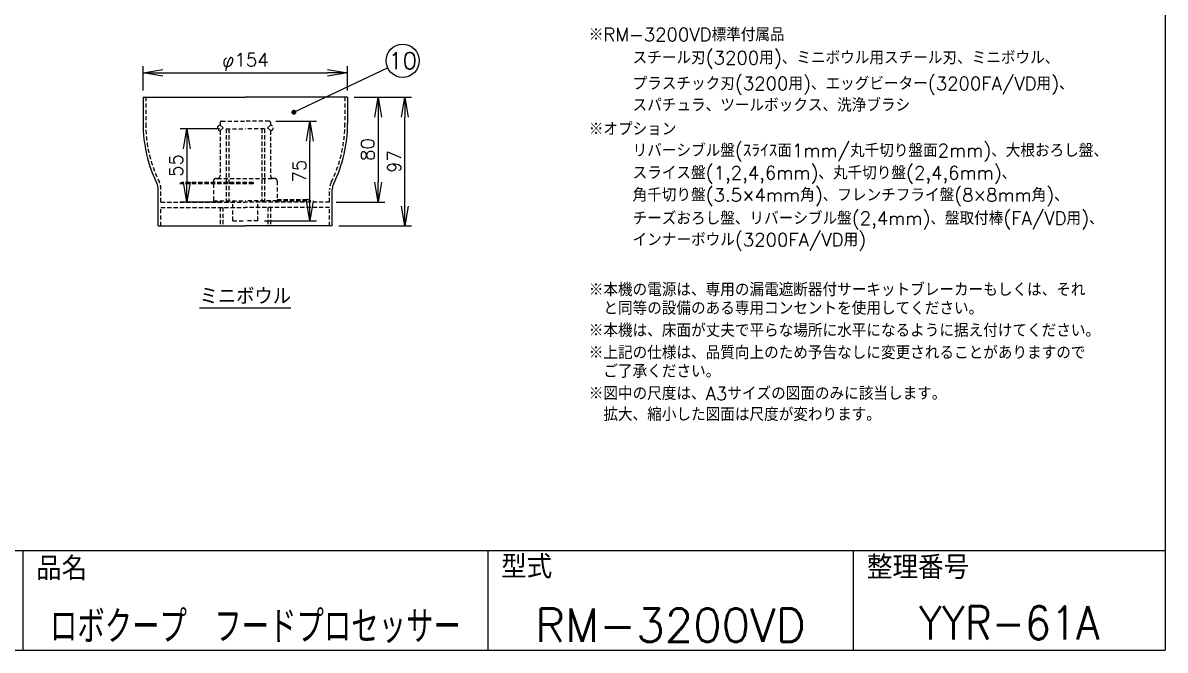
# Model space of a CAD drawing. Extents: x 115 to 2025, y 0 to 1377.
# Drawn here: x 1165 to 2025, y 0 to 472 of the extents above; entities that cross this region are included whole.
import ezdxf
from ezdxf.enums import TextEntityAlignment as Align

# ---------------------------------------------------------------- set-up
doc = ezdxf.new("R2010")
doc.units = 0
doc.header["$LTSCALE"] = 0.5
doc.header["$PDMODE"] = 3
doc.linetypes.add('HIDDEN', pattern=[9.525, 6.35, -3.175])
doc.layers.get('0').update_dxf_attribs({"linetype": 'CONTINUOUS'})
doc.layers.get('DEFPOINTS').update_dxf_attribs({"linetype": 'CONTINUOUS'})
for name, color, linetype in [('DANMEN', 7, 'CONTINUOUS'), ('SIYOU', 7, 'CONTINUOUS'), ('SUNPOU', 7, 'CONTINUOUS'), ('WAKU', 7, 'CONTINUOUS')]:
    doc.layers.add(name, color=color, linetype=linetype)
doc.styles.get("Standard").update_dxf_attribs({"font": 'ROMANS', "bigfont": 'EXTFONT.shx'})
doc.dimstyles.get("Standard").update_dxf_attribs({"dimscale": 5, "dimtxt": 2, "dimasz": 3, "dimexe": 1, "dimexo": 1, "dimgap": 0.6, "dimtad": 3, "dimdec": 0, "dimzin": 1, "dimdsep": 46, "dimtxsty": 'STANDARD', "dimblk1": 'OPEN', "dimblk2": 'OPEN', "dimsah": 1, "dimcen": 1.5, "dimclrd": 7, "dimclre": 7, "dimclrt": 7, "dimadec": 0, "dimazin": 0, "dimtfac": 1, "dimtdec": 0, "dimtmove": 0, "dimatfit": 0, "dimldrblk": 'DOTSMALL', "dimfxl": 1, "dimtvp": 1, "dimtolj": 1, "dimtzin": 0, "dimarcsym": 0})

# ---------------------------------------------------------------- blocks, each defined once
blk = doc.blocks.new('_OPEN')
at = {"color": 0, "linetype": 'ByBlock'}
for p, q in [((-1, 0.167), (0, 0)), ((0, 0), (-1, -0.167)), ((0, 0), (-1, 0))]:
    blk.add_line(p, q, dxfattribs=at)
blk = doc.blocks.new('*D44')
at = {"layer": 'DEFPOINTS', "color": 0}
for p in [(1409.41, 434.73), (1255.41, 416.36), (1409.41, 416.36)]:
    blk.add_point(p, dxfattribs=at)
at = {"layer": 'SUNPOU', "color": 7, "lineweight": -2}
for p, q in [((1255.41, 421.36), (1255.41, 439.73)), ((1409.41, 421.36), (1409.41, 439.73)), ((1270.41, 434.73), (1394.41, 434.73))]:
    blk.add_line(p, q, dxfattribs=at)
at = {"layer": 'SUNPOU', "color": 7, "lineweight": -2, "xscale": 15, "yscale": 15, "zscale": 15, "rotation": 180}
blk.add_blockref('_OPEN', (1255.41, 434.73), dxfattribs=at)
at = {"layer": 'SUNPOU', "color": 7, "lineweight": -2, "xscale": 15, "yscale": 15, "zscale": 15}
blk.add_blockref('_OPEN', (1409.41, 434.73), dxfattribs=at)
at = {"layer": 'SUNPOU', "color": 7, "insert": (1332.41, 442.73), "char_height": 10, "attachment_point": 5}
blk.add_mtext('\\A1;φ154', dxfattribs=at)
blk = doc.blocks.new('_DotSmall')
at = {"color": 0, "linetype": 'ByBlock', "const_width": 0.5}
blk.add_lwpolyline([(-0.0625, 0, 1), (0.0625, 0, 1)], format="xyb", close=True, dxfattribs=at)
blk = doc.blocks.new('*D45')
at = {"layer": 'DEFPOINTS', "color": 0}
for p in [(1409.41, 416.36), (1452.55, 416.36), (1397.91, 319.36)]:
    blk.add_point(p, dxfattribs=at)
at = {"layer": 'SUNPOU', "color": 7, "lineweight": -2}
for p, q in [((1414.41, 416.36), (1457.55, 416.36)), ((1452.55, 334.36), (1452.55, 401.36)), ((1402.91, 319.36), (1457.55, 319.36))]:
    blk.add_line(p, q, dxfattribs=at)
at = {"layer": 'SUNPOU', "color": 7, "lineweight": -2, "xscale": 15, "yscale": 15, "zscale": 15}
for p, rotation in [((1452.55, 416.36), 90), ((1452.55, 319.36), 270)]:
    blk.add_blockref('_OPEN', p, dxfattribs=dict(at, rotation=rotation))
at = {"layer": 'SUNPOU', "color": 7, "insert": (1444.55, 367.86), "char_height": 10, "attachment_point": 5, "rotation": 90}
blk.add_mtext('\\A1;97', dxfattribs=at)
blk = doc.blocks.new('*D46')
at = {"layer": 'DEFPOINTS', "color": 0}
for p in [(1350.41, 398.17), (1381.09, 398.17), (1341.91, 323.17)]:
    blk.add_point(p, dxfattribs=at)
at = {"layer": 'SUNPOU', "color": 7, "lineweight": -2}
for p, q in [((1355.41, 398.17), (1386.09, 398.17)), ((1381.09, 338.17), (1381.09, 383.17)), ((1346.91, 323.17), (1386.09, 323.17))]:
    blk.add_line(p, q, dxfattribs=at)
at = {"layer": 'SUNPOU', "color": 7, "lineweight": -2, "xscale": 15, "yscale": 15, "zscale": 15}
for p, rotation in [((1381.09, 398.17), 90), ((1381.09, 323.17), 270)]:
    blk.add_blockref('_OPEN', p, dxfattribs=dict(at, rotation=rotation))
at = {"layer": 'SUNPOU', "color": 7, "insert": (1373.09, 360.67), "char_height": 10, "attachment_point": 5, "rotation": 90}
blk.add_mtext('\\A1;75', dxfattribs=at)
blk = doc.blocks.new('*D47')
at = {"layer": 'DEFPOINTS', "color": 0}
for p in [(1409.41, 416.36), (1395.91, 337.36), (1432.55, 337.36)]:
    blk.add_point(p, dxfattribs=at)
at = {"layer": 'SUNPOU', "color": 7, "lineweight": -2}
for p, q in [((1414.41, 416.36), (1437.55, 416.36)), ((1432.55, 401.36), (1432.55, 352.36)), ((1400.91, 337.36), (1437.55, 337.36))]:
    blk.add_line(p, q, dxfattribs=at)
at = {"layer": 'SUNPOU', "color": 7, "lineweight": -2, "xscale": 15, "yscale": 15, "zscale": 15}
for p, rotation in [((1432.55, 416.36), 90), ((1432.55, 337.36), 270)]:
    blk.add_blockref('_OPEN', p, dxfattribs=dict(at, rotation=rotation))
at = {"layer": 'SUNPOU', "color": 7, "insert": (1424.55, 376.86), "char_height": 10, "attachment_point": 5, "rotation": 90}
blk.add_mtext('\\A1;80', dxfattribs=at)
blk = doc.blocks.new('*D48')
at = {"layer": 'DEFPOINTS', "color": 0}
for p in [(1317.91, 392.36), (1288.37, 337.36), (1317.91, 337.36)]:
    blk.add_point(p, dxfattribs=at)
at = {"layer": 'SUNPOU', "color": 7, "lineweight": -2}
for p, q in [((1312.91, 392.36), (1283.37, 392.36)), ((1288.37, 377.36), (1288.37, 352.36)), ((1312.91, 337.36), (1283.37, 337.36))]:
    blk.add_line(p, q, dxfattribs=at)
at = {"layer": 'SUNPOU', "color": 7, "lineweight": -2, "xscale": 15, "yscale": 15, "zscale": 15}
for p, rotation in [((1288.37, 392.36), 90), ((1288.37, 337.36), 270)]:
    blk.add_blockref('_OPEN', p, dxfattribs=dict(at, rotation=rotation))
at = {"layer": 'SUNPOU', "color": 7, "insert": (1280.37, 364.86), "char_height": 10, "attachment_point": 5, "rotation": 90}
blk.add_mtext('\\A1;55', dxfattribs=at)

msp = doc.modelspace()

# ---------------------------------------------------------------- linework, layer by layer
at = {"color": 2}
for p, q in [((1255.41, 416.36), (1332.41, 416.36)), ((1255.41, 416.36), (1255.41, 396.36)), ((1409.41, 416.36), (1332.41, 416.36)), ((1409.41, 416.36), (1409.41, 396.36)), ((1266.91, 319.36), (1266.91, 346.96)), ((1397.91, 319.36), (1397.91, 346.96)), ((1266.91, 319.36), (1332.41, 319.36)), ((1397.91, 319.36), (1332.41, 319.36))]:
    msp.add_line(p, q, dxfattribs=at)
for centre, radius, start, end in [((1356.46, 396.18), 101.05, 179.89673, 206.30589), ((1308.36, 396.18), 101.05, 333.69411, 0.10327), ((1256.91, 346.96), 10, 0, 26.30589), ((1407.91, 346.96), 10, 153.69411, 180)]:
    msp.add_arc(centre, radius, start, end, dxfattribs=at)
at = {"layer": 'DANMEN', "color": 2, "linetype": 'HIDDEN'}
for p, q in [((1257.41, 416.36), (1257.41, 396.36)), ((1407.41, 416.36), (1407.41, 396.36)), ((1313.41, 397.17), (1313.41, 395.17)), ((1314.41, 398.17), (1332.41, 398.17)), ((1350.41, 398.17), (1332.41, 398.17)), ((1351.41, 397.17), (1351.41, 395.17)), ((1313.41, 395.17), (1315.77, 393.17)), ((1315.77, 393.17), (1313.41, 391.17)), ((1313.41, 391.17), (1313.41, 357.17)), ((1317.91, 392.36), (1317.91, 337.36)), ((1317.91, 392.36), (1332.41, 392.36)), ((1319.91, 392.36), (1319.91, 337.36)), ((1346.91, 392.36), (1332.41, 392.36)), ((1344.91, 392.36), (1344.91, 337.36)), ((1346.91, 392.36), (1346.91, 337.36)), ((1351.41, 395.17), (1349.05, 393.17)), ((1349.05, 393.17), (1351.41, 391.17)), ((1351.41, 391.17), (1351.41, 357.17)), ((1308.41, 353.17), (1308.41, 352.17)), ((1310.41, 355.17), (1311.41, 355.17)), ((1311.41, 355.17), (1353.41, 355.17)), ((1354.41, 355.17), (1353.41, 355.17)), ((1356.41, 353.17), (1356.41, 339.17)), ((1268.91, 337.36), (1268.91, 346.96)), ((1338.24, 351.17), (1283.05, 351.17)), ((1338.24, 352.17), (1286.13, 352.17)), ((1308.41, 351.17), (1308.41, 338.17)), ((1338.24, 352.17), (1338.24, 351.17)), ((1395.91, 337.36), (1395.91, 346.96)), ((1268.91, 337.36), (1332.41, 337.36)), ((1308.41, 338.17), (1332.41, 338.17)), ((1322.91, 323.17), (1322.91, 338.17)), ((1356.41, 338.17), (1332.41, 338.17)), ((1395.91, 337.36), (1332.41, 337.36)), ((1341.91, 323.17), (1341.91, 338.17)), ((1356.38, 338.17), (1381.77, 338.17)), ((1356.41, 339.17), (1378.77, 339.17)), ((1268.91, 333.36), (1332.41, 333.36)), ((1268.91, 319.36), (1268.91, 333.36)), ((1313.41, 333.36), (1313.41, 319.36)), ((1315.41, 333.36), (1315.41, 319.36)), ((1395.91, 333.36), (1332.41, 333.36)), ((1349.41, 333.36), (1349.41, 319.36)), ((1351.41, 333.36), (1351.41, 319.36)), ((1395.91, 319.36), (1395.91, 333.36)), ((1322.91, 323.17), (1332.41, 323.17)), ((1341.91, 323.17), (1332.41, 323.17))]:
    msp.add_line(p, q, dxfattribs=at)
for centre, radius, start, end in [((1356.46, 396.18), 99.05, 179.89673, 206.30589), ((1314.41, 397.17), 1, 90, 180), ((1350.41, 397.17), 1, 0, 90), ((1308.36, 396.18), 99.05, 333.69411, 0.10327), ((1313.41, 393.17), 2, 90, 270), ((1351.41, 393.17), 2, 270, 90), ((1310.41, 353.17), 2, 90, 180), ((1311.41, 357.17), 2, 270, 0), ((1353.41, 357.17), 2, 180, 270), ((1354.41, 353.17), 2, 0, 90), ((1256.91, 346.96), 12, 0, 26.30589), ((1286.21, 346.67), 5.5, 90.80308, 125.10382), ((1407.91, 346.96), 12, 153.69411, 180), ((1378.6, 333.65), 5.52, 54.93218, 88.19793)]:
    msp.add_arc(centre, radius, start, end, dxfattribs=at)
at = {"layer": 'SUNPOU'}
msp.add_circle((1450.86, 443.71), 12.5, dxfattribs=at)
at = {"layer": 'WAKU', "color": 6}
for p, q in [((2025, 1376.75), (2025, 0)), ((115, 75), (2025, 75)), ((115, 0), (2025, 0))]:
    msp.add_line(p, q, dxfattribs=at)
at = {"layer": 'WAKU', "color": 7}
for p, q in [((1165, 75), (1165, 0)), ((1515, 75), (1515, 0)), ((1790, 75), (1790, 0))]:
    msp.add_line(p, q, dxfattribs=at)

# ---------------------------------------------------------------- texts
at = {"layer": 'SIYOU', "color": 1}
for s, p in [('※RM-3200VD標準付属品', (1591.01, 458.41)), ('\u3000\u3000\u3000スチール刃(3200用)、ミニボウル用スチール刃、ミニボウル、', (1591.01, 441.02)), ('\u3000\u3000\u3000プラスチック刃(3200用)、エッグビーター(3200FA/VD用)、', (1591.01, 421.56)), ('\u3000\u3000\u3000スパチュラ、ツールボックス、洗浄ブラシ', (1591.01, 405.34)), ('※オプション', (1591.01, 387.34)), ('\u3000\u3000\u3000リバーシブル盤(ｽﾗｲｽ面1mm/丸千切り盤面2mm)、大根おろし盤、', (1591.01, 371.17)), ('\u3000\u3000\u3000スライス盤(1,2,4,6mm)、丸千切り盤(2,4,6mm)、', (1591.01, 354.35)), ('\u3000\u3000\u3000角千切り盤(3.5×4mm角)、フレンチフライ盤(8×8mm角)、', (1591.01, 337.67)), ('\u3000\u3000\u3000チーズおろし盤、リバーシブル盤(2,4mm)、盤取付棒(FA/VD用)、', (1591.01, 320.12)), ('\u3000\u3000\u3000インナーボウル(3200FA/VD用)', (1591.01, 304.01)), ('※本機の電源は、専用の漏電遮断器付サーキットブレーカーもしくは、それ', (1591.01, 266.42)), ('\u3000と同等の設備のある専用コンセントを使用してください。', (1591.01, 252.42)), ('※本機は、床面が丈夫で平らな場所に水平になるように据え付けてください。', (1591.01, 235.7)), ('※上記の仕様は、品質向上のため予告なしに変更されることがありますので', (1591.01, 218.98)), ('\u3000ご了承ください。', (1591.01, 204.98)), ('※図中の尺度は、A3サイズの図面のみに該当します。', (1591.01, 188.26)), ('\u3000拡大、縮小した図面は尺度が変わります。', (1591.01, 172.47))]:
    msp.add_text(s, height=10, dxfattribs=at).set_placement(p)
msp.add_text('%%uミニボウル', height=12.5, dxfattribs=at).set_placement((1332.41, 260.19), align=Align.CENTER)
at = {"layer": 'SUNPOU'}
msp.add_text('10', height=12.5, dxfattribs=at).set_placement((1450.86, 443.71), align=Align.MIDDLE)
at = {"layer": 'WAKU'}
for s, p in [('品名', (1174.84, 52.71)), ('型式', (1524.95, 53.98)), ('整理番号', (1800.43, 53.55))]:
    msp.add_text(s, height=17.5, dxfattribs=at).set_placement(p)
at = {"layer": 'WAKU', "color": 1, "width": 0.75}
msp.add_text('ロボクープ\u3000フードプロセッサー', height=25, dxfattribs=at).set_placement((1340, 18.75), align=Align.MIDDLE)
at = {"layer": 'WAKU', "color": 1}
msp.add_text('RM-3200VD', height=25, dxfattribs=at).set_placement((1652.5, 18.75), align=Align.MIDDLE)
at = {"layer": 'WAKU', "color": 1, "width": 0.9}
msp.add_text('YYR-61A', height=25, dxfattribs=at).set_placement((1907.5, 8.02), align=Align.CENTER)

# ---------------------------------------------------------------- dimensions: what is measured, and where the dimension line sits
at = {"layer": 'SUNPOU'}
dim = msp.add_linear_dim(base=(1409.41, 434.73), p1=(1255.41, 416.36), p2=(1409.41, 416.36), text='φ<>', dimstyle='STANDARD', override={"dimdec": 0}, dxfattribs=at)
dim.commit()
dim.dimension.update_dxf_attribs({"geometry": '*D44', "text_midpoint": (1332.41, 434.73), "dimtype": 160})
dim = msp.add_linear_dim(base=(1432.55, 337.36), p1=(1409.41, 416.36), p2=(1395.91, 337.36), angle=90, text='80', dimstyle='STANDARD', override={"dimdec": 0, "dimtmove": 0}, dxfattribs=at)
dim.commit()
dim.dimension.update_dxf_attribs({"geometry": '*D47', "text_midpoint": (1424.55, 376.86)})
dim = msp.add_linear_dim(base=(1452.55, 416.36), p1=(1397.91, 319.36), p2=(1409.41, 416.36), angle=90, dimstyle='STANDARD', override={"dimdec": 0, "dimtmove": 0}, dxfattribs=at)
dim.commit()
dim.dimension.update_dxf_attribs({"geometry": '*D45', "text_midpoint": (1452.55, 367.86), "dimtype": 160})
for base, p1, p2, picture, middle in [((1381.09, 398.17), (1341.91, 323.17), (1350.41, 398.17), '*D46', (1373.09, 360.67)), ((1288.37, 337.36), (1317.91, 392.36), (1317.91, 337.36), '*D48', (1280.37, 364.86))]:
    dim = msp.add_linear_dim(base=base, p1=p1, p2=p2, angle=90, dimstyle='STANDARD', override={"dimdec": 0}, dxfattribs=at)
    dim.commit()
    dim.dimension.update_dxf_attribs({"geometry": picture, "text_midpoint": middle})

# ---------------------------------------------------------------- leaders
msp.add_leader([(1368.98, 404.94), (1439.56, 438.37)], dimstyle='STANDARD', override={"dimgap": 1, "dimtad": 0, "dimldrblk": 'DotSmall'}, dxfattribs=at)

doc.saveas('drawing.dxf')
